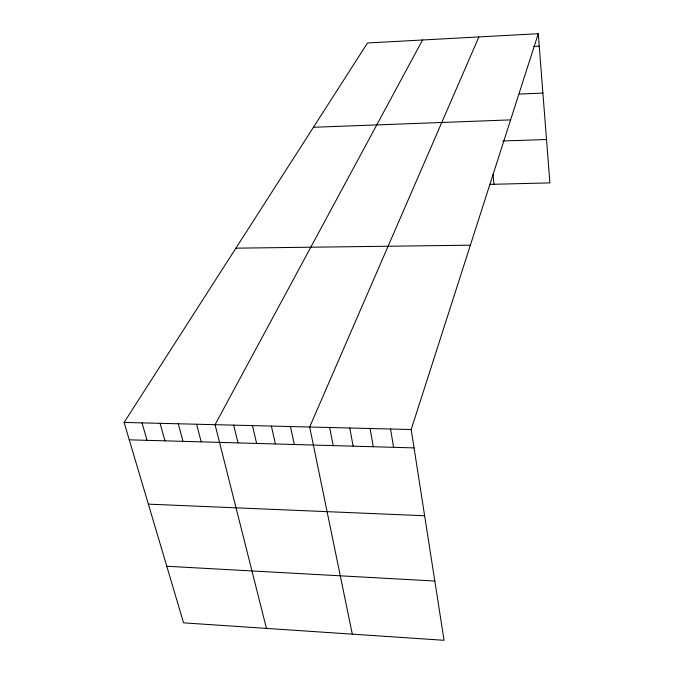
<?xml version="1.0" encoding="UTF-8"?>
<svg xmlns="http://www.w3.org/2000/svg" width="674" height="674" viewBox="0 0 674 674"><rect width="100%" height="100%" fill="white"/><g stroke="black" fill="none" stroke-linecap="round" stroke-linejoin="round"><path stroke-width="1.01" d="M411.182 429.515L538.273 33.7L367.507 42.984L124.109 422.446L183.581 622.852L444.056 640.3L411.182 429.515L124.109 422.446M478.885 36.927L309.669 427.013L352.308 634.158M422.573 39.985L215.065 424.687L266.457 628.404M533.277 46.481L539.242 46.169M519.536 94.065L542.899 93.071M313.435 127.285L510.597 119.888M502.947 140.976L546.513 139.518M490.108 184.364L549.891 182.881L538.273 33.7M235.9 248.167L470.359 245.201M129.265 439.827L414.047 447.898M148.347 504.144L424.628 515.753M166.781 566.253L434.806 581.022M142.02 422.893L147.042 440.333M160.067 423.331L164.953 440.838M178.256 423.778L183.008 441.352M196.589 424.232L201.197 441.866M233.693 425.142L238.006 442.911M252.455 425.606L256.634 443.441M271.378 426.078L275.396 443.972M290.443 426.541L294.311 444.503M329.637 427.51L333.183 445.607M349.764 428.007L353.151 446.171M370.068 428.504L373.278 446.744M390.541 429.009L393.582 447.317M493.023 174.667L494.008 184.272"/></g></svg>
